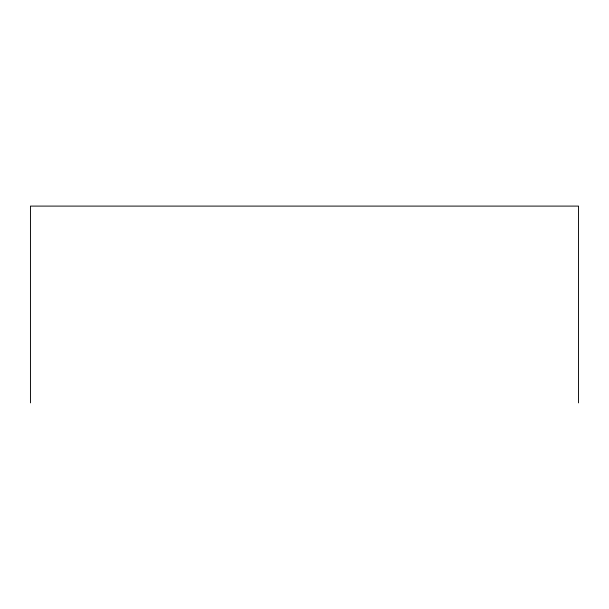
<?xml version="1.0" encoding="UTF-8"?>
<svg xmlns="http://www.w3.org/2000/svg" width="609" height="609" viewBox="0 0 609 609"><rect width="100%" height="100%" fill="white"/><g stroke="black" fill="none" stroke-linecap="round" stroke-linejoin="round"><path stroke-width="0.91" d="M578.55 402.899L578.55 206.101L30.45 206.101L30.45 402.899"/></g></svg>
